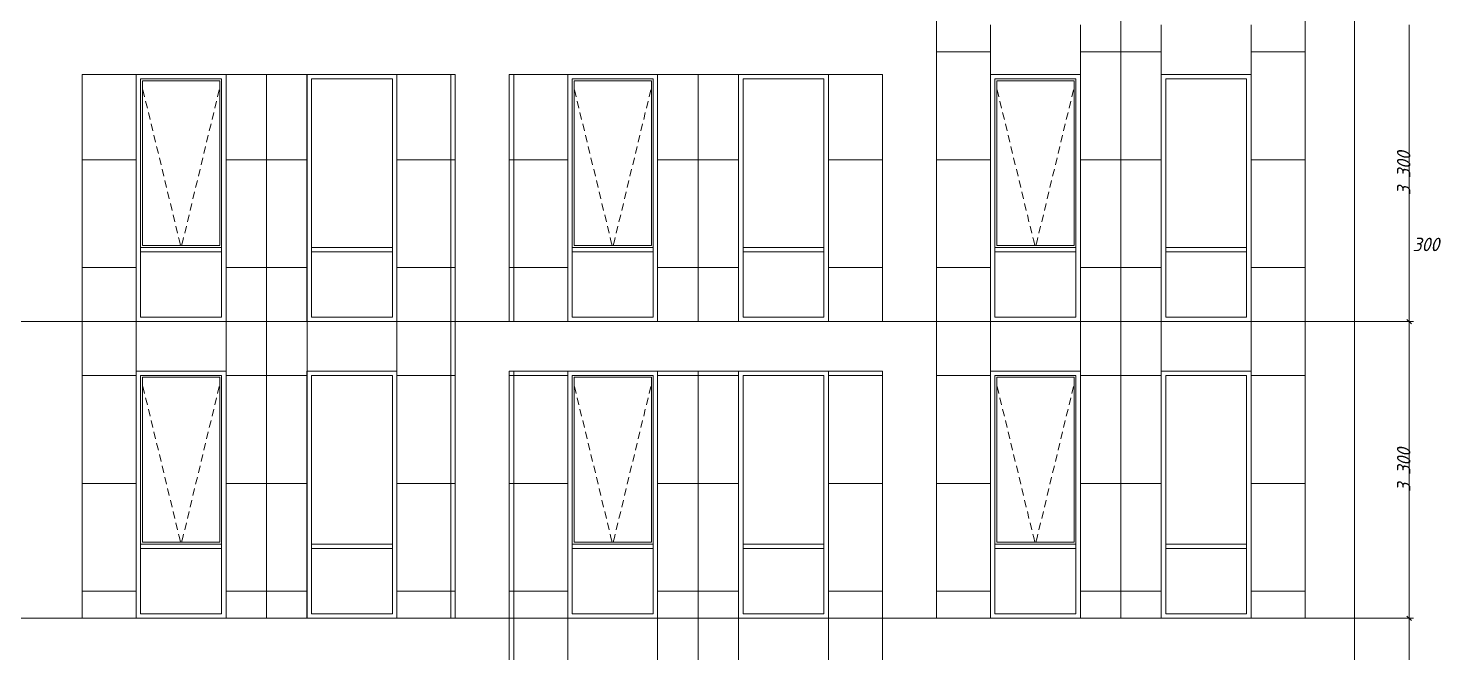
# Model space of a CAD drawing. Header units: millimetres. Extents: x 1499747 to 4230374, y -28481 to 441852.
# Drawn here: x 2620644 to 2636353, y 1933 to 8880 of the extents above; entities that cross this region are included whole.
import ezdxf
from ezdxf.xclip import XClip

# ---------------------------------------------------------------- set-up
doc = ezdxf.new("R2010")
doc.units = ezdxf.units.MM
doc.header["$MEASUREMENT"] = 0
doc.header["$XCLIPFRAME"] = 0
for name, color, linetype, lineweight in [('1 Фасад_42_Витражные окна_Ном._пера__1_Ном._пера__7', 7, 'Continuous', 18), ('1 Фасад_42_Витражные окна_Ном._пера__92_Ном._пера__233', 233, 'Continuous', 18), ('1 Фасад_42_Выступы_Ном._пера__1_Ном._пера__7', 7, 'Continuous', 18), ('1 Фасад_42_Отделка керамика_Ном._пера__1_Ном._пера__7', 7, 'Continuous', 18), ('1 Фасад_42_Сетка кладки_Ном._пера__20_Ном._пера__1', 1, 'Continuous', 18), ('1 Фасад_42_Сетка кладки_Ном._пера__5_Ном._пера__5', 5, 'Continuous', 18), ('1 Фасад_42_Сетка кладки_Ном._пера__62_Ном._пера__253', 252, 'Continuous', 18)]:
    doc.layers.add(name, color=color, linetype=linetype, lineweight=lineweight)
doc.layers.add('Чертеж и Рисунок', color=7, linetype='Continuous')
doc.styles.add('СГЕНЕРИР_СТИЛЬ_1', font='')
doc.styles.get('СГЕНЕРИР_СТИЛЬ_1').set_extended_font_data('GOST Common', italic=True)

# ---------------------------------------------------------------- blocks, each defined once
blk = doc.blocks.new('Чертеж_5_42', base_point=(1557140, 9891))
at = {"layer": '1 Фасад_42_Витражные окна_Ном._пера__1_Ном._пера__7', "color": 252, "linetype": 'Continuous', "true_color": 0x939598}
for p, q in [((1515690, 35691), (1515690, 35991)), ((1515690, 35991), (1516140, 35991)), ((1516140, 35991), (1516590, 35991)), ((1516590, 35691), (1516590, 35991)), ((1517590, 35691), (1517590, 35991)), ((1517590, 35991), (1518040, 35991)), ((1518040, 35991), (1518490, 35991)), ((1518490, 35691), (1518490, 35991)), ((1520490, 35691), (1520490, 35991)), ((1520490, 35991), (1520940, 35991)), ((1520940, 35991), (1521390, 35991)), ((1521390, 35691), (1521390, 35991)), ((1522390, 35691), (1522390, 35991)), ((1522390, 35991), (1522840, 35991)), ((1522840, 35991), (1523290, 35991)), ((1523290, 35691), (1523290, 35991)), ((1525191, 35691), (1525191, 35991)), ((1525191, 35991), (1525641, 35991)), ((1525641, 35991), (1526091, 35991)), ((1526091, 35691), (1526091, 35991)), ((1527090, 35691), (1527090, 35991)), ((1527090, 35991), (1527540, 35991)), ((1527540, 35991), (1527990, 35991)), ((1527990, 35691), (1527990, 35991)), ((1515710, 35971), (1515710, 34136)), ((1516570, 35971), (1515710, 35971)), ((1516570, 34136), (1516570, 35971)), ((1520510, 35971), (1520510, 34136)), ((1521370, 35971), (1520510, 35971)), ((1521370, 34136), (1521370, 35971)), ((1525211, 35971), (1525211, 34136)), ((1526071, 35971), (1525211, 35971)), ((1526071, 34136), (1526071, 35971)), ((1515690, 34291), (1515690, 35691)), ((1516590, 34291), (1516590, 35691)), ((1517590, 34291), (1517590, 35691)), ((1518490, 34291), (1518490, 35691)), ((1520490, 34291), (1520490, 35691)), ((1521390, 34291), (1521390, 35691)), ((1522390, 34291), (1522390, 35691)), ((1523290, 34291), (1523290, 35691)), ((1525191, 34291), (1525191, 35691)), ((1526091, 34291), (1526091, 35691)), ((1527090, 34291), (1527090, 35691)), ((1527990, 34291), (1527990, 35691)), ((1515690, 34116), (1515690, 34291)), ((1516590, 34116), (1516590, 34291)), ((1517590, 34116), (1517590, 34291)), ((1518490, 34116), (1518490, 34291)), ((1520490, 34116), (1520490, 34291)), ((1521390, 34116), (1521390, 34291)), ((1522390, 34116), (1522390, 34291)), ((1523290, 34116), (1523290, 34291)), ((1525191, 34116), (1525191, 34291)), ((1526091, 34116), (1526091, 34291)), ((1527090, 34116), (1527090, 34291)), ((1527990, 34116), (1527990, 34291)), ((1515690, 34091), (1515690, 34116)), ((1516140, 34116), (1515690, 34116)), ((1515690, 34066), (1515690, 34091)), ((1515710, 34136), (1516570, 34136)), ((1516590, 34116), (1516140, 34116)), ((1516590, 34091), (1516590, 34116)), ((1516590, 34066), (1516590, 34091)), ((1517590, 34091), (1517590, 34116)), ((1518040, 34116), (1517590, 34116)), ((1517590, 34066), (1517590, 34091)), ((1518490, 34116), (1518040, 34116)), ((1518490, 34091), (1518490, 34116)), ((1518490, 34066), (1518490, 34091)), ((1520490, 34091), (1520490, 34116)), ((1520940, 34116), (1520490, 34116)), ((1520490, 34066), (1520490, 34091)), ((1520510, 34136), (1521370, 34136)), ((1521390, 34116), (1520940, 34116)), ((1521390, 34091), (1521390, 34116)), ((1521390, 34066), (1521390, 34091)), ((1522390, 34091), (1522390, 34116)), ((1522840, 34116), (1522390, 34116)), ((1522390, 34066), (1522390, 34091)), ((1523290, 34116), (1522840, 34116)), ((1523290, 34091), (1523290, 34116)), ((1523290, 34066), (1523290, 34091)), ((1525191, 34091), (1525191, 34116)), ((1525641, 34116), (1525191, 34116)), ((1525191, 34066), (1525191, 34091)), ((1525211, 34136), (1526071, 34136)), ((1526091, 34116), (1525641, 34116)), ((1526091, 34091), (1526091, 34116)), ((1526091, 34066), (1526091, 34091)), ((1527090, 34091), (1527090, 34116)), ((1527540, 34116), (1527090, 34116)), ((1527090, 34066), (1527090, 34091)), ((1527990, 34116), (1527540, 34116)), ((1527990, 34091), (1527990, 34116)), ((1527990, 34066), (1527990, 34091)), ((1515690, 33341), (1515690, 34066)), ((1516140, 34066), (1515690, 34066)), ((1516590, 34066), (1516140, 34066)), ((1516590, 33341), (1516590, 34066)), ((1517590, 33341), (1517590, 34066)), ((1518040, 34066), (1517590, 34066)), ((1518490, 34066), (1518040, 34066)), ((1518490, 33341), (1518490, 34066)), ((1520490, 33341), (1520490, 34066)), ((1520940, 34066), (1520490, 34066)), ((1521390, 34066), (1520940, 34066)), ((1521390, 33341), (1521390, 34066)), ((1522390, 33341), (1522390, 34066)), ((1522840, 34066), (1522390, 34066)), ((1523290, 34066), (1522840, 34066)), ((1523290, 33341), (1523290, 34066)), ((1525191, 33341), (1525191, 34066)), ((1525641, 34066), (1525191, 34066)), ((1526091, 34066), (1525641, 34066)), ((1526091, 33341), (1526091, 34066)), ((1527090, 33341), (1527090, 34066)), ((1527540, 34066), (1527090, 34066)), ((1527990, 34066), (1527540, 34066)), ((1527990, 33341), (1527990, 34066)), ((1516140, 33341), (1515690, 33341)), ((1516590, 33341), (1516140, 33341)), ((1518040, 33341), (1517590, 33341)), ((1518490, 33341), (1518040, 33341)), ((1520940, 33341), (1520490, 33341)), ((1521390, 33341), (1520940, 33341)), ((1522840, 33341), (1522390, 33341)), ((1523290, 33341), (1522840, 33341)), ((1525641, 33341), (1525191, 33341)), ((1526091, 33341), (1525641, 33341)), ((1527540, 33341), (1527090, 33341)), ((1527990, 33341), (1527540, 33341)), ((1515690, 32391), (1515690, 32691)), ((1515690, 32691), (1516140, 32691)), ((1516140, 32691), (1516590, 32691)), ((1516590, 32391), (1516590, 32691)), ((1517590, 32391), (1517590, 32691)), ((1517590, 32691), (1518040, 32691)), ((1518040, 32691), (1518490, 32691)), ((1518490, 32391), (1518490, 32691)), ((1520490, 32391), (1520490, 32691)), ((1520490, 32691), (1520940, 32691)), ((1520940, 32691), (1521390, 32691)), ((1521390, 32391), (1521390, 32691)), ((1522390, 32391), (1522390, 32691)), ((1522390, 32691), (1522840, 32691)), ((1522840, 32691), (1523290, 32691)), ((1523290, 32391), (1523290, 32691)), ((1525191, 32391), (1525191, 32691)), ((1525191, 32691), (1525641, 32691)), ((1525641, 32691), (1526091, 32691)), ((1526091, 32391), (1526091, 32691)), ((1527090, 32391), (1527090, 32691)), ((1527090, 32691), (1527540, 32691)), ((1527540, 32691), (1527990, 32691)), ((1527990, 32391), (1527990, 32691)), ((1515710, 32671), (1515710, 30836)), ((1516570, 32671), (1515710, 32671)), ((1516570, 30836), (1516570, 32671)), ((1520510, 32671), (1520510, 30836)), ((1521370, 32671), (1520510, 32671)), ((1521370, 30836), (1521370, 32671)), ((1525211, 32671), (1525211, 30836)), ((1526071, 32671), (1525211, 32671)), ((1526071, 30836), (1526071, 32671)), ((1515690, 30991), (1515690, 32391)), ((1516590, 30991), (1516590, 32391)), ((1517590, 30991), (1517590, 32391)), ((1518490, 30991), (1518490, 32391)), ((1520490, 30991), (1520490, 32391)), ((1521390, 30991), (1521390, 32391)), ((1522390, 30991), (1522390, 32391)), ((1523290, 30991), (1523290, 32391)), ((1525191, 30991), (1525191, 32391)), ((1526091, 30991), (1526091, 32391)), ((1527090, 30991), (1527090, 32391)), ((1527990, 30991), (1527990, 32391)), ((1515690, 30816), (1515690, 30991)), ((1516590, 30816), (1516590, 30991)), ((1517590, 30816), (1517590, 30991)), ((1518490, 30816), (1518490, 30991)), ((1520490, 30816), (1520490, 30991)), ((1521390, 30816), (1521390, 30991)), ((1522390, 30816), (1522390, 30991)), ((1523290, 30816), (1523290, 30991)), ((1525191, 30816), (1525191, 30991)), ((1526091, 30816), (1526091, 30991)), ((1527090, 30816), (1527090, 30991)), ((1527990, 30816), (1527990, 30991)), ((1515690, 30791), (1515690, 30816)), ((1516140, 30816), (1515690, 30816)), ((1515690, 30766), (1515690, 30791)), ((1515710, 30836), (1516570, 30836)), ((1516590, 30816), (1516140, 30816)), ((1516590, 30791), (1516590, 30816)), ((1516590, 30766), (1516590, 30791)), ((1517590, 30791), (1517590, 30816)), ((1518040, 30816), (1517590, 30816)), ((1517590, 30766), (1517590, 30791)), ((1518490, 30816), (1518040, 30816)), ((1518490, 30791), (1518490, 30816)), ((1518490, 30766), (1518490, 30791)), ((1520490, 30791), (1520490, 30816)), ((1520940, 30816), (1520490, 30816)), ((1520490, 30766), (1520490, 30791)), ((1520510, 30836), (1521370, 30836)), ((1521390, 30816), (1520940, 30816)), ((1521390, 30791), (1521390, 30816)), ((1521390, 30766), (1521390, 30791)), ((1522390, 30791), (1522390, 30816)), ((1522840, 30816), (1522390, 30816)), ((1522390, 30766), (1522390, 30791)), ((1523290, 30816), (1522840, 30816)), ((1523290, 30791), (1523290, 30816)), ((1523290, 30766), (1523290, 30791)), ((1525191, 30791), (1525191, 30816)), ((1525641, 30816), (1525191, 30816)), ((1525191, 30766), (1525191, 30791)), ((1525211, 30836), (1526071, 30836)), ((1526091, 30816), (1525641, 30816)), ((1526091, 30791), (1526091, 30816)), ((1526091, 30766), (1526091, 30791)), ((1527090, 30791), (1527090, 30816)), ((1527540, 30816), (1527090, 30816)), ((1527090, 30766), (1527090, 30791)), ((1527990, 30816), (1527540, 30816)), ((1527990, 30791), (1527990, 30816)), ((1527990, 30766), (1527990, 30791)), ((1515690, 30041), (1515690, 30766)), ((1516140, 30766), (1515690, 30766)), ((1516590, 30766), (1516140, 30766)), ((1516590, 30041), (1516590, 30766)), ((1517590, 30041), (1517590, 30766)), ((1518040, 30766), (1517590, 30766)), ((1518490, 30766), (1518040, 30766)), ((1518490, 30041), (1518490, 30766)), ((1520490, 30041), (1520490, 30766)), ((1520940, 30766), (1520490, 30766)), ((1521390, 30766), (1520940, 30766)), ((1521390, 30041), (1521390, 30766)), ((1522390, 30041), (1522390, 30766)), ((1522840, 30766), (1522390, 30766)), ((1523290, 30766), (1522840, 30766)), ((1523290, 30041), (1523290, 30766)), ((1525191, 30041), (1525191, 30766)), ((1525641, 30766), (1525191, 30766)), ((1526091, 30766), (1525641, 30766)), ((1526091, 30041), (1526091, 30766)), ((1527090, 30041), (1527090, 30766)), ((1527540, 30766), (1527090, 30766)), ((1527990, 30766), (1527540, 30766)), ((1527990, 30041), (1527990, 30766)), ((1516140, 30041), (1515690, 30041)), ((1516590, 30041), (1516140, 30041)), ((1518040, 30041), (1517590, 30041)), ((1518490, 30041), (1518040, 30041)), ((1520940, 30041), (1520490, 30041)), ((1521390, 30041), (1520940, 30041)), ((1522840, 30041), (1522390, 30041)), ((1523290, 30041), (1522840, 30041)), ((1525641, 30041), (1525191, 30041)), ((1526091, 30041), (1525641, 30041)), ((1527540, 30041), (1527090, 30041)), ((1527990, 30041), (1527540, 30041))]:
    blk.add_line(p, q, dxfattribs=at)
at = {"layer": '1 Фасад_42_Витражные окна_Ном._пера__92_Ном._пера__233', "color": 252, "linetype": 'Continuous', "true_color": 0x939598}
for p, q in [((1515716, 35870), (1515734, 35792)), ((1516565, 35870), (1516546, 35792)), ((1520515, 35870), (1520534, 35792)), ((1521364, 35870), (1521346, 35792)), ((1525216, 35870), (1525235, 35792)), ((1526065, 35870), (1526046, 35792)), ((1515746, 35744), (1515765, 35666)), ((1516534, 35744), (1516515, 35666)), ((1520546, 35744), (1520565, 35666)), ((1521334, 35744), (1521315, 35666)), ((1525247, 35744), (1525265, 35666)), ((1526035, 35744), (1526016, 35666)), ((1515777, 35617), (1515795, 35539)), ((1516504, 35617), (1516485, 35539)), ((1520576, 35617), (1520595, 35539)), ((1521303, 35617), (1521285, 35539)), ((1525277, 35617), (1525296, 35539)), ((1526004, 35617), (1525985, 35539)), ((1515807, 35491), (1515826, 35413)), ((1515838, 35364), (1515856, 35287)), ((1516443, 35364), (1516424, 35287)), ((1516473, 35491), (1516454, 35413)), ((1520607, 35491), (1520626, 35413)), ((1520637, 35364), (1520656, 35287)), ((1521242, 35364), (1521224, 35287)), ((1521273, 35491), (1521254, 35413)), ((1525308, 35491), (1525326, 35413)), ((1525338, 35364), (1525357, 35287)), ((1525943, 35364), (1525924, 35287)), ((1525974, 35491), (1525955, 35413)), ((1515868, 35238), (1515887, 35160)), ((1516412, 35238), (1516393, 35160)), ((1520668, 35238), (1520687, 35160)), ((1521212, 35238), (1521193, 35160)), ((1525369, 35238), (1525387, 35160)), ((1525913, 35238), (1525894, 35160)), ((1515899, 35112), (1515917, 35034)), ((1516382, 35112), (1516363, 35034)), ((1520698, 35112), (1520717, 35034)), ((1521181, 35112), (1521163, 35034)), ((1525399, 35112), (1525418, 35034)), ((1525882, 35112), (1525863, 35034)), ((1515929, 34985), (1515948, 34908)), ((1516351, 34985), (1516332, 34908)), ((1520729, 34985), (1520748, 34908)), ((1521151, 34985), (1521132, 34908)), ((1525430, 34985), (1525448, 34908)), ((1525852, 34985), (1525833, 34908)), ((1515960, 34859), (1515978, 34781)), ((1515990, 34733), (1516009, 34655)), ((1516290, 34733), (1516271, 34655)), ((1516321, 34859), (1516302, 34781)), ((1520759, 34859), (1520778, 34781)), ((1520790, 34733), (1520809, 34655)), ((1521090, 34733), (1521071, 34655)), ((1521120, 34859), (1521102, 34781)), ((1525460, 34859), (1525479, 34781)), ((1525491, 34733), (1525509, 34655)), ((1525791, 34733), (1525772, 34655)), ((1525821, 34859), (1525802, 34781)), ((1516021, 34606), (1516039, 34528)), ((1516260, 34606), (1516241, 34528)), ((1520820, 34606), (1520839, 34528)), ((1521059, 34606), (1521041, 34528)), ((1525521, 34606), (1525540, 34528)), ((1525760, 34606), (1525741, 34528)), ((1516051, 34480), (1516070, 34402)), ((1516229, 34480), (1516210, 34402)), ((1520851, 34480), (1520870, 34402)), ((1521029, 34480), (1521010, 34402)), ((1525552, 34480), (1525570, 34402)), ((1525730, 34480), (1525711, 34402)), ((1516082, 34353), (1516100, 34276)), ((1516199, 34353), (1516180, 34276)), ((1520881, 34353), (1520900, 34276)), ((1520998, 34353), (1520980, 34276)), ((1525582, 34353), (1525601, 34276)), ((1525699, 34353), (1525680, 34276)), ((1516112, 34227), (1516121, 34189)), ((1516121, 34189), (1516134, 34136)), ((1516159, 34189), (1516146, 34136)), ((1516168, 34227), (1516159, 34189)), ((1520912, 34227), (1520921, 34189)), ((1520921, 34189), (1520934, 34136)), ((1520959, 34189), (1520946, 34136)), ((1520968, 34227), (1520959, 34189)), ((1525613, 34227), (1525622, 34189)), ((1525622, 34189), (1525635, 34136)), ((1525659, 34189), (1525647, 34136)), ((1525668, 34227), (1525659, 34189)), ((1515716, 32570), (1515734, 32492)), ((1516565, 32570), (1516546, 32492)), ((1520515, 32570), (1520534, 32492)), ((1521364, 32570), (1521346, 32492)), ((1525216, 32570), (1525235, 32492)), ((1526065, 32570), (1526046, 32492)), ((1515746, 32444), (1515765, 32366)), ((1516534, 32444), (1516515, 32366)), ((1520546, 32444), (1520565, 32366)), ((1521334, 32444), (1521315, 32366)), ((1525247, 32444), (1525265, 32366)), ((1526035, 32444), (1526016, 32366)), ((1515777, 32317), (1515795, 32239)), ((1516504, 32317), (1516485, 32239)), ((1520576, 32317), (1520595, 32239)), ((1521303, 32317), (1521285, 32239)), ((1525277, 32317), (1525296, 32239)), ((1526004, 32317), (1525985, 32239)), ((1515807, 32191), (1515826, 32113)), ((1515838, 32064), (1515856, 31987)), ((1516443, 32064), (1516424, 31987)), ((1516473, 32191), (1516454, 32113)), ((1520607, 32191), (1520626, 32113)), ((1520637, 32064), (1520656, 31987)), ((1521242, 32064), (1521224, 31987)), ((1521273, 32191), (1521254, 32113)), ((1525308, 32191), (1525326, 32113)), ((1525338, 32064), (1525357, 31987)), ((1525943, 32064), (1525924, 31987)), ((1525974, 32191), (1525955, 32113)), ((1515868, 31938), (1515887, 31860)), ((1516412, 31938), (1516393, 31860)), ((1520668, 31938), (1520687, 31860)), ((1521212, 31938), (1521193, 31860)), ((1525369, 31938), (1525387, 31860)), ((1525913, 31938), (1525894, 31860)), ((1515899, 31812), (1515917, 31734)), ((1516382, 31812), (1516363, 31734)), ((1520698, 31812), (1520717, 31734)), ((1521181, 31812), (1521163, 31734)), ((1525399, 31812), (1525418, 31734)), ((1525882, 31812), (1525863, 31734)), ((1515929, 31685), (1515948, 31608)), ((1516351, 31685), (1516332, 31608)), ((1520729, 31685), (1520748, 31608)), ((1521151, 31685), (1521132, 31608)), ((1525430, 31685), (1525448, 31608)), ((1525852, 31685), (1525833, 31608)), ((1515960, 31559), (1515978, 31481)), ((1515990, 31433), (1516009, 31355)), ((1516290, 31433), (1516271, 31355)), ((1516321, 31559), (1516302, 31481)), ((1520759, 31559), (1520778, 31481)), ((1520790, 31433), (1520809, 31355)), ((1521090, 31433), (1521071, 31355)), ((1521120, 31559), (1521102, 31481)), ((1525460, 31559), (1525479, 31481)), ((1525491, 31433), (1525509, 31355)), ((1525791, 31433), (1525772, 31355)), ((1525821, 31559), (1525802, 31481)), ((1516021, 31306), (1516039, 31228)), ((1516260, 31306), (1516241, 31228)), ((1520820, 31306), (1520839, 31228)), ((1521059, 31306), (1521041, 31228)), ((1525521, 31306), (1525540, 31228)), ((1525760, 31306), (1525741, 31228)), ((1516051, 31180), (1516070, 31102)), ((1516229, 31180), (1516210, 31102)), ((1520851, 31180), (1520870, 31102)), ((1521029, 31180), (1521010, 31102)), ((1525552, 31180), (1525570, 31102)), ((1525730, 31180), (1525711, 31102)), ((1516082, 31053), (1516100, 30976)), ((1516199, 31053), (1516180, 30976)), ((1520881, 31053), (1520900, 30976)), ((1520998, 31053), (1520980, 30976)), ((1525582, 31053), (1525601, 30976)), ((1525699, 31053), (1525680, 30976)), ((1516112, 30927), (1516121, 30889)), ((1516121, 30889), (1516134, 30836)), ((1516159, 30889), (1516146, 30836)), ((1516168, 30927), (1516159, 30889)), ((1520912, 30927), (1520921, 30889)), ((1520921, 30889), (1520934, 30836)), ((1520959, 30889), (1520946, 30836)), ((1520968, 30927), (1520959, 30889)), ((1525613, 30927), (1525622, 30889)), ((1525622, 30889), (1525635, 30836)), ((1525659, 30889), (1525647, 30836)), ((1525668, 30927), (1525659, 30889))]:
    blk.add_line(p, q, dxfattribs=at)
at = {"layer": '1 Фасад_42_Выступы_Ном._пера__1_Ном._пера__7', "color": 252, "linetype": 'Continuous', "true_color": 0x939598}
for p, q in [((1529190, 19541), (1529190, 46491)), ((1524540, 29991), (1524540, 39341)), ((1528640, 29991), (1528640, 39341)), ((1515041, 29991), (1515041, 36041)), ((1515041, 36041), (1519190, 36041)), ((1519190, 29991), (1519190, 36041)), ((1519790, 33291), (1519790, 36041)), ((1519790, 36041), (1523940, 36041)), ((1523940, 33291), (1523940, 36041)), ((1519790, 33291), (1523940, 33291)), ((1519790, 26691), (1519790, 32741)), ((1519790, 32741), (1523940, 32741)), ((1523940, 26691), (1523940, 32741)), ((1515041, 29991), (1519190, 29991)), ((1524540, 29991), (1528640, 29991))]:
    blk.add_line(p, q, dxfattribs=at)
at = {"layer": '1 Фасад_42_Отделка керамика_Ном._пера__1_Ном._пера__7', "color": 252, "linetype": 'Continuous', "true_color": 0x939598}
for p, q in [((1515640, 33291), (1515640, 36041)), ((1516640, 36041), (1516640, 33291)), ((1517540, 33291), (1517540, 36041)), ((1518540, 36041), (1518540, 33291)), ((1520440, 33291), (1520440, 36041)), ((1521440, 36041), (1521440, 33291)), ((1522340, 33291), (1522340, 36041)), ((1523340, 36041), (1523340, 33291)), ((1525141, 36041), (1526141, 36041)), ((1525141, 33291), (1525141, 36041)), ((1527040, 33291), (1527040, 36041)), ((1527040, 36041), (1528040, 36041)), ((1528040, 36041), (1528040, 33291)), ((1516640, 33291), (1515640, 33291)), ((1518540, 33291), (1517540, 33291)), ((1526141, 33291), (1525141, 33291)), ((1528040, 33291), (1527040, 33291)), ((1515640, 29991), (1515640, 32741)), ((1515640, 32741), (1516640, 32741)), ((1516640, 32741), (1516640, 29991)), ((1517540, 29991), (1517540, 32741)), ((1517540, 32741), (1518540, 32741)), ((1518540, 32741), (1518540, 29991)), ((1520440, 29991), (1520440, 32741)), ((1521440, 32741), (1521440, 29991)), ((1522340, 29991), (1522340, 32741)), ((1523340, 32741), (1523340, 29991)), ((1525141, 29991), (1525141, 32741)), ((1525141, 32741), (1526141, 32741)), ((1527040, 29991), (1527040, 32741)), ((1527040, 32741), (1528040, 32741)), ((1528040, 32741), (1528040, 29991)), ((1521440, 29991), (1520440, 29991)), ((1523340, 29991), (1522340, 29991))]:
    blk.add_line(p, q, dxfattribs=at)
at = {"layer": '1 Фасад_42_Сетка кладки_Ном._пера__5_Ном._пера__5', "color": 252, "linetype": 'Continuous', "true_color": 0x939598}
for p, q in [((1529798, 33291), (1529798, 36591)), ((1529773, 33316), (1529823, 33266)), ((1529773, 33316), (1529823, 33266)), ((1529845, 33291), (1498778, 33291)), ((1529845, 33291), (1498778, 33291)), ((1529798, 29991), (1529798, 33291)), ((1529773, 30016), (1529823, 29966)), ((1529773, 30016), (1529823, 29966)), ((1529845, 29991), (1498778, 29991)), ((1529845, 29991), (1498778, 29991)), ((1529798, 26691), (1529798, 29991))]:
    blk.add_line(p, q, dxfattribs=at)
at = {"layer": '1 Фасад_42_Сетка кладки_Ном._пера__62_Ном._пера__253', "color": 252, "linetype": 'Continuous', "true_color": 0x939598}
for p, q in [((1524541, 39341), (1524541, 29991)), ((1526590, 39341), (1526590, 29991)), ((1525141, 36591), (1525141, 36041)), ((1526141, 36591), (1526141, 36041)), ((1527041, 36591), (1527041, 36041)), ((1528040, 36591), (1528040, 36041)), ((1524540, 36291), (1525141, 36291)), ((1526141, 36291), (1527040, 36291)), ((1528040, 36291), (1528640, 36291)), ((1515041, 36041), (1515041, 29991)), ((1515641, 36041), (1515641, 33291)), ((1516640, 36041), (1516640, 29991)), ((1517091, 36041), (1517091, 29991)), ((1517541, 36041), (1517541, 33291)), ((1518540, 36041), (1518540, 33291)), ((1519141, 36041), (1519141, 29991)), ((1519841, 36041), (1519841, 33291)), ((1520441, 36041), (1520441, 33291)), ((1521440, 36041), (1521440, 33291)), ((1521891, 36041), (1521891, 33291)), ((1522341, 36041), (1522341, 33291)), ((1523340, 36041), (1523340, 33291)), ((1525141, 36041), (1525141, 33291)), ((1526141, 36041), (1526141, 33291)), ((1527041, 36041), (1527041, 33291)), ((1528040, 36041), (1528040, 33291)), ((1515041, 35091), (1515640, 35091)), ((1516640, 35091), (1517540, 35091)), ((1518540, 35091), (1519190, 35091)), ((1519790, 35091), (1520440, 35091)), ((1521440, 35091), (1522340, 35091)), ((1523340, 35091), (1523940, 35091)), ((1524540, 35091), (1525141, 35091)), ((1526141, 35091), (1527040, 35091)), ((1528040, 35091), (1528040, 35091)), ((1528040, 35091), (1528640, 35091)), ((1515041, 33891), (1515640, 33891)), ((1516640, 33891), (1517540, 33891)), ((1518540, 33891), (1519190, 33891)), ((1519790, 33891), (1520440, 33891)), ((1521440, 33891), (1522340, 33891)), ((1523340, 33891), (1523940, 33891)), ((1524540, 33891), (1525141, 33891)), ((1526141, 33891), (1527040, 33891)), ((1528040, 33891), (1528040, 33891)), ((1528040, 33891), (1528640, 33891)), ((1515641, 33291), (1515641, 32741)), ((1517541, 33291), (1517541, 32741)), ((1518540, 33291), (1518540, 32741)), ((1525141, 33291), (1525141, 32741)), ((1526141, 33291), (1526141, 32741)), ((1527041, 33291), (1527041, 32741)), ((1528040, 33291), (1528040, 32741)), ((1515041, 32691), (1515640, 32691)), ((1515641, 32741), (1515641, 29991)), ((1516640, 32691), (1517540, 32691)), ((1517541, 32741), (1517541, 29991)), ((1518540, 32741), (1518540, 29991)), ((1518540, 32691), (1519190, 32691)), ((1519790, 32691), (1520440, 32691)), ((1519841, 32741), (1519841, 26691)), ((1520441, 32741), (1520441, 29991)), ((1521440, 32741), (1521440, 26691)), ((1521440, 32691), (1522340, 32691)), ((1521891, 32741), (1521891, 26691)), ((1522341, 32741), (1522341, 29991)), ((1523340, 32741), (1523340, 26691)), ((1523340, 32691), (1523940, 32691)), ((1524540, 32691), (1525141, 32691)), ((1525141, 32741), (1525141, 29991)), ((1526141, 32741), (1526141, 29991)), ((1526141, 32691), (1527040, 32691)), ((1527041, 32741), (1527041, 29991)), ((1528040, 32741), (1528040, 29991)), ((1528040, 32691), (1528040, 32691)), ((1528040, 32691), (1528640, 32691)), ((1515041, 31491), (1515640, 31491)), ((1516640, 31491), (1517540, 31491)), ((1518540, 31491), (1519190, 31491)), ((1519790, 31491), (1520440, 31491)), ((1521440, 31491), (1522340, 31491)), ((1523340, 31491), (1523940, 31491)), ((1524540, 31491), (1525141, 31491)), ((1526141, 31491), (1527040, 31491)), ((1528040, 31491), (1528040, 31491)), ((1528040, 31491), (1528640, 31491)), ((1515041, 30291), (1515640, 30291)), ((1516640, 30291), (1517540, 30291)), ((1518540, 30291), (1519190, 30291)), ((1519790, 30291), (1520440, 30291)), ((1521440, 30291), (1522340, 30291)), ((1523340, 30291), (1523940, 30291)), ((1524540, 30291), (1525141, 30291)), ((1526141, 30291), (1527040, 30291)), ((1528040, 30291), (1528040, 30291)), ((1528040, 30291), (1528640, 30291)), ((1520441, 29991), (1520441, 29441)), ((1522341, 29991), (1522341, 29441))]:
    blk.add_line(p, q, dxfattribs=at)
at = {"layer": '1 Фасад_42_Сетка кладки_Ном._пера__20_Ном._пера__1', "color": 252, "linetype": 'Continuous', "true_color": 0x939598, "insert": (1529836, 34074), "char_height": 150, "attachment_point": 7, "style": 'СГЕНЕРИР_СТИЛЬ_1'}
blk.add_mtext('\\A1;{\\pql;\\fGOST Common|b0|i1|c204|p0;\\W1.000000;300}', dxfattribs=at)
at = {"layer": '1 Фасад_42_Сетка кладки_Ном._пера__5_Ном._пера__5', "color": 252, "linetype": 'Continuous', "true_color": 0x939598, "char_height": 150, "attachment_point": 7, "rotation": 90, "style": 'СГЕНЕРИР_СТИЛЬ_1'}
for insert in [(1529812, 34696), (1529812, 31396)]:
    blk.add_mtext('\\A1;{\\pql;\\fGOST Common|b0|i1|c204|p0;\\W1.000000;3\xa0300}', dxfattribs=dict(at, insert=insert))

msp = doc.modelspace()

# ---------------------------------------------------------------- block references
at = {"layer": 'Чертеж и Рисунок', "linetype": 'Continuous'}
ref = msp.add_blockref('Чертеж_5_42', (2663343.31682, -17783.33843), dxfattribs=at)
XClip(ref).set_block_clipping_path([(1496000, -1299.0576434789), (1580000, 60181.6414690267)])

doc.saveas('drawing.dxf')
